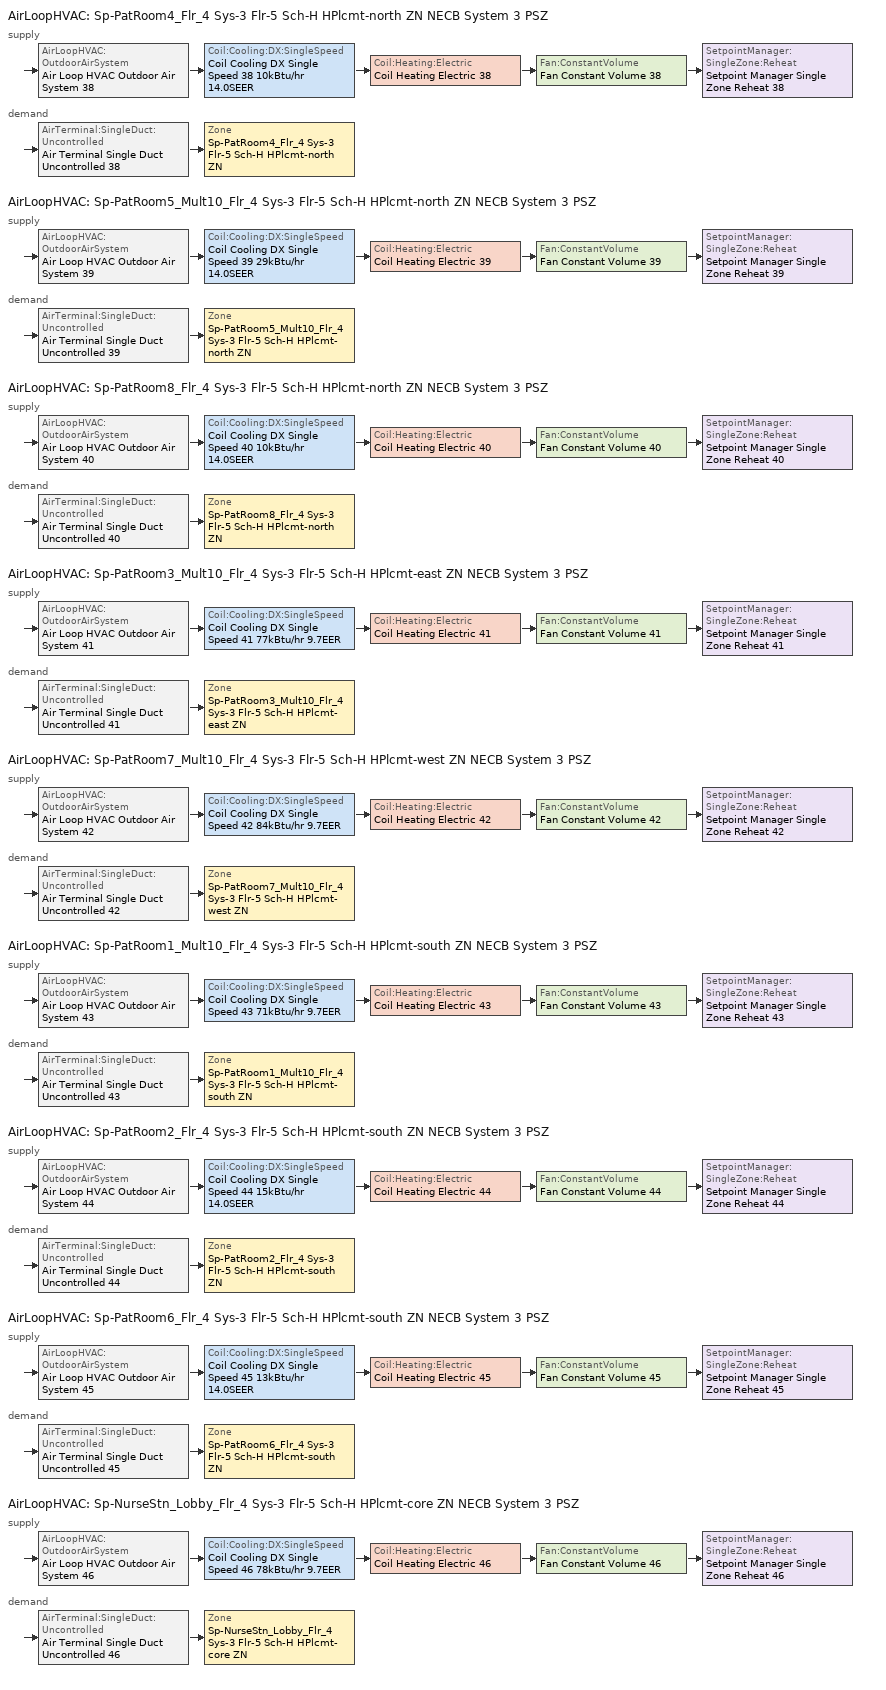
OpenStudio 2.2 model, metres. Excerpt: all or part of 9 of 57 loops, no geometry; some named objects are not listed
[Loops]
AirLoopHVAC 'Sp-PatRoom4_Flr_4 Sys-3 Flr-5 Sch-H HPlcmt-north ZN NECB System 3 PSZ'
 supply: AirLoopHVAC:OutdoorAirSystem 'Air Loop HVAC Outdoor Air System 38' > Coil:Cooling:DX:SingleSpeed 'Coil Cooling DX Single Speed 38 10kBtu/hr 14.0SEER' > Coil:Heating:Electric 'Coil Heating Electric 38' > Fan:ConstantVolume 'Fan Constant Volume 38' > SetpointManager:SingleZone:Reheat 'Setpoint Manager Single Zone Reheat 38'
 demand: AirTerminal:SingleDuct:Uncontrolled 'Air Terminal Single Duct Uncontrolled 38' > Zone 'Sp-PatRoom4_Flr_4 Sys-3 Flr-5 Sch-H HPlcmt-north ZN'
AirLoopHVAC 'Sp-PatRoom5_Mult10_Flr_4 Sys-3 Flr-5 Sch-H HPlcmt-north ZN NECB System 3 PSZ'
 supply: AirLoopHVAC:OutdoorAirSystem 'Air Loop HVAC Outdoor Air System 39' > Coil:Cooling:DX:SingleSpeed 'Coil Cooling DX Single Speed 39 29kBtu/hr 14.0SEER' > Coil:Heating:Electric 'Coil Heating Electric 39' > Fan:ConstantVolume 'Fan Constant Volume 39' > SetpointManager:SingleZone:Reheat 'Setpoint Manager Single Zone Reheat 39'
 demand: AirTerminal:SingleDuct:Uncontrolled 'Air Terminal Single Duct Uncontrolled 39' > Zone 'Sp-PatRoom5_Mult10_Flr_4 Sys-3 Flr-5 Sch-H HPlcmt-north ZN'
AirLoopHVAC 'Sp-PatRoom8_Flr_4 Sys-3 Flr-5 Sch-H HPlcmt-north ZN NECB System 3 PSZ'
 supply: AirLoopHVAC:OutdoorAirSystem 'Air Loop HVAC Outdoor Air System 40' > Coil:Cooling:DX:SingleSpeed 'Coil Cooling DX Single Speed 40 10kBtu/hr 14.0SEER' > Coil:Heating:Electric 'Coil Heating Electric 40' > Fan:ConstantVolume 'Fan Constant Volume 40' > SetpointManager:SingleZone:Reheat 'Setpoint Manager Single Zone Reheat 40'
 demand: AirTerminal:SingleDuct:Uncontrolled 'Air Terminal Single Duct Uncontrolled 40' > Zone 'Sp-PatRoom8_Flr_4 Sys-3 Flr-5 Sch-H HPlcmt-north ZN'
AirLoopHVAC 'Sp-PatRoom3_Mult10_Flr_4 Sys-3 Flr-5 Sch-H HPlcmt-east ZN NECB System 3 PSZ'
 supply: AirLoopHVAC:OutdoorAirSystem 'Air Loop HVAC Outdoor Air System 41' > Coil:Cooling:DX:SingleSpeed 'Coil Cooling DX Single Speed 41 77kBtu/hr 9.7EER' > Coil:Heating:Electric 'Coil Heating Electric 41' > Fan:ConstantVolume 'Fan Constant Volume 41' > SetpointManager:SingleZone:Reheat 'Setpoint Manager Single Zone Reheat 41'
 demand: AirTerminal:SingleDuct:Uncontrolled 'Air Terminal Single Duct Uncontrolled 41' > Zone 'Sp-PatRoom3_Mult10_Flr_4 Sys-3 Flr-5 Sch-H HPlcmt-east ZN'
AirLoopHVAC 'Sp-PatRoom7_Mult10_Flr_4 Sys-3 Flr-5 Sch-H HPlcmt-west ZN NECB System 3 PSZ'
 supply: AirLoopHVAC:OutdoorAirSystem 'Air Loop HVAC Outdoor Air System 42' > Coil:Cooling:DX:SingleSpeed 'Coil Cooling DX Single Speed 42 84kBtu/hr 9.7EER' > Coil:Heating:Electric 'Coil Heating Electric 42' > Fan:ConstantVolume 'Fan Constant Volume 42' > SetpointManager:SingleZone:Reheat 'Setpoint Manager Single Zone Reheat 42'
 demand: AirTerminal:SingleDuct:Uncontrolled 'Air Terminal Single Duct Uncontrolled 42' > Zone 'Sp-PatRoom7_Mult10_Flr_4 Sys-3 Flr-5 Sch-H HPlcmt-west ZN'
AirLoopHVAC 'Sp-PatRoom1_Mult10_Flr_4 Sys-3 Flr-5 Sch-H HPlcmt-south ZN NECB System 3 PSZ'
 supply: AirLoopHVAC:OutdoorAirSystem 'Air Loop HVAC Outdoor Air System 43' > Coil:Cooling:DX:SingleSpeed 'Coil Cooling DX Single Speed 43 71kBtu/hr 9.7EER' > Coil:Heating:Electric 'Coil Heating Electric 43' > Fan:ConstantVolume 'Fan Constant Volume 43' > SetpointManager:SingleZone:Reheat 'Setpoint Manager Single Zone Reheat 43'
 demand: AirTerminal:SingleDuct:Uncontrolled 'Air Terminal Single Duct Uncontrolled 43' > Zone 'Sp-PatRoom1_Mult10_Flr_4 Sys-3 Flr-5 Sch-H HPlcmt-south ZN'
AirLoopHVAC 'Sp-PatRoom2_Flr_4 Sys-3 Flr-5 Sch-H HPlcmt-south ZN NECB System 3 PSZ'
 supply: AirLoopHVAC:OutdoorAirSystem 'Air Loop HVAC Outdoor Air System 44' > Coil:Cooling:DX:SingleSpeed 'Coil Cooling DX Single Speed 44 15kBtu/hr 14.0SEER' > Coil:Heating:Electric 'Coil Heating Electric 44' > Fan:ConstantVolume 'Fan Constant Volume 44' > SetpointManager:SingleZone:Reheat 'Setpoint Manager Single Zone Reheat 44'
 demand: AirTerminal:SingleDuct:Uncontrolled 'Air Terminal Single Duct Uncontrolled 44' > Zone 'Sp-PatRoom2_Flr_4 Sys-3 Flr-5 Sch-H HPlcmt-south ZN'
AirLoopHVAC 'Sp-PatRoom6_Flr_4 Sys-3 Flr-5 Sch-H HPlcmt-south ZN NECB System 3 PSZ'
 supply: AirLoopHVAC:OutdoorAirSystem 'Air Loop HVAC Outdoor Air System 45' > Coil:Cooling:DX:SingleSpeed 'Coil Cooling DX Single Speed 45 13kBtu/hr 14.0SEER' > Coil:Heating:Electric 'Coil Heating Electric 45' > Fan:ConstantVolume 'Fan Constant Volume 45' > SetpointManager:SingleZone:Reheat 'Setpoint Manager Single Zone Reheat 45'
 demand: AirTerminal:SingleDuct:Uncontrolled 'Air Terminal Single Duct Uncontrolled 45' > Zone 'Sp-PatRoom6_Flr_4 Sys-3 Flr-5 Sch-H HPlcmt-south ZN'
AirLoopHVAC 'Sp-NurseStn_Lobby_Flr_4 Sys-3 Flr-5 Sch-H HPlcmt-core ZN NECB System 3 PSZ'
 supply: AirLoopHVAC:OutdoorAirSystem 'Air Loop HVAC Outdoor Air System 46' > Coil:Cooling:DX:SingleSpeed 'Coil Cooling DX Single Speed 46 78kBtu/hr 9.7EER' > Coil:Heating:Electric 'Coil Heating Electric 46' > Fan:ConstantVolume 'Fan Constant Volume 46' > SetpointManager:SingleZone:Reheat 'Setpoint Manager Single Zone Reheat 46'
 demand: AirTerminal:SingleDuct:Uncontrolled 'Air Terminal Single Duct Uncontrolled 46' > Zone 'Sp-NurseStn_Lobby_Flr_4 Sys-3 Flr-5 Sch-H HPlcmt-core ZN'
[Sizing:Zone] Zone Cooling Design Supply Air Temperature Input Method=SupplyAirTemperature; Zone Cooling Design Supply Air Temperature {C}=13; Zone Cooling Design Supply Air Temperature Difference {deltaC}=11.11; Zone Heating Design Supply Air Temperature Input Method=SupplyAirTemperature; Zone Heating Design Supply Air Temperature {C}=43; Zone Heating Design Supply Air Temperature Difference {deltaC}=11.11; Zone Cooling Design Supply Air Humidity Ratio {kg-H2O/kg-air}=0.0085; Zone Heating Design Supply Air Humidity Ratio {kg-H2O/kg-air}=0.008; Zone Heating Sizing Factor=1.3; Zone Cooling Sizing Factor=1.1; Cooling Design Air Flow Method=DesignDay; Heating Design Air Flow Method=DesignDay; Account for Dedicated Outdoor Air System=No; Dedicated Outdoor Air System Control Strategy=NeutralSupplyAir; Dedicated Outdoor Air Low Setpoint Temperature for Design {C}=autosize; Dedicated Outdoor Air High Setpoint Temperature for Design {C}=autosize
Sp-PatRoom4_Flr_4 Sys-3 Flr-5 Sch-H HPlcmt-north ZN; Sp-PatRoom5_Mult10_Flr_4 Sys-3 Flr-5 Sch-H HPlcmt-north ZN; Sp-PatRoom8_Flr_4 Sys-3 Flr-5 Sch-H HPlcmt-north ZN; Sp-PatRoom3_Mult10_Flr_4 Sys-3 Flr-5 Sch-H HPlcmt-east ZN; Sp-PatRoom7_Mult10_Flr_4 Sys-3 Flr-5 Sch-H HPlcmt-west ZN; Sp-PatRoom1_Mult10_Flr_4 Sys-3 Flr-5 Sch-H HPlcmt-south ZN; Sp-PatRoom2_Flr_4 Sys-3 Flr-5 Sch-H HPlcmt-south ZN; Sp-PatRoom6_Flr_4 Sys-3 Flr-5 Sch-H HPlcmt-south ZN; Sp-NurseStn_Lobby_Flr_4 Sys-3 Flr-5 Sch-H HPlcmt-core ZN
[Zone equipment]
Sp-PatRoom4_Flr_4 Sys-3 Flr-5 Sch-H HPlcmt-north ZN: Air Terminal Single Duct Uncontrolled 38, Zone HVAC Baseboard Convective Water 38
Sp-PatRoom5_Mult10_Flr_4 Sys-3 Flr-5 Sch-H HPlcmt-north ZN: Air Terminal Single Duct Uncontrolled 39, Zone HVAC Baseboard Convective Water 39
Sp-PatRoom8_Flr_4 Sys-3 Flr-5 Sch-H HPlcmt-north ZN: Air Terminal Single Duct Uncontrolled 40, Zone HVAC Baseboard Convective Water 40
Sp-PatRoom3_Mult10_Flr_4 Sys-3 Flr-5 Sch-H HPlcmt-east ZN: Air Terminal Single Duct Uncontrolled 41, Zone HVAC Baseboard Convective Water 41
Sp-PatRoom7_Mult10_Flr_4 Sys-3 Flr-5 Sch-H HPlcmt-west ZN: Air Terminal Single Duct Uncontrolled 42, Zone HVAC Baseboard Convective Water 42
Sp-PatRoom1_Mult10_Flr_4 Sys-3 Flr-5 Sch-H HPlcmt-south ZN: Air Terminal Single Duct Uncontrolled 43, Zone HVAC Baseboard Convective Water 43
Sp-PatRoom2_Flr_4 Sys-3 Flr-5 Sch-H HPlcmt-south ZN: Air Terminal Single Duct Uncontrolled 44, Zone HVAC Baseboard Convective Water 44
Sp-PatRoom6_Flr_4 Sys-3 Flr-5 Sch-H HPlcmt-south ZN: Air Terminal Single Duct Uncontrolled 45, Zone HVAC Baseboard Convective Water 45
Sp-NurseStn_Lobby_Flr_4 Sys-3 Flr-5 Sch-H HPlcmt-core ZN: Air Terminal Single Duct Uncontrolled 46, Zone HVAC Baseboard Convective Water 46
[AirLoopHVAC] Design Supply Air Flow Rate {m3/s}=AutoSize
Name | Availability Schedule | Availability Manager
Sp-PatRoom4_Flr_4 Sys-3 Flr-5 Sch-H HPlcmt-north ZN NECB System 3 PSZ; Sp-PatRoom8_Flr_4 Sys-3 Flr-5 Sch-H HPlcmt-north ZN NECB System 3 PSZ; Sp-PatRoom2_Flr_4 Sys-3 Flr-5 Sch-H HPlcmt-south ZN NECB System 3 PSZ; Sp-PatRoom6_Flr_4 Sys-3 Flr-5 Sch-H HPlcmt-south ZN NECB System 3 PSZ | Always On Discrete
Sp-PatRoom5_Mult10_Flr_4 Sys-3 Flr-5 Sch-H HPlcmt-north ZN NECB System 3 PSZ | Sp-PatRoom5_Mult10_Flr_4 Sys-3 Flr-5 Sch-H HPlcmt-north ZN NECB System 3 PSZ Occ Sch | Availability Manager Night Cycle 36
Sp-PatRoom3_Mult10_Flr_4 Sys-3 Flr-5 Sch-H HPlcmt-east ZN NECB System 3 PSZ | Sp-PatRoom3_Mult10_Flr_4 Sys-3 Flr-5 Sch-H HPlcmt-east ZN NECB System 3 PSZ Occ Sch | Availability Manager Night Cycle 34
Sp-PatRoom7_Mult10_Flr_4 Sys-3 Flr-5 Sch-H HPlcmt-west ZN NECB System 3 PSZ | Sp-PatRoom7_Mult10_Flr_4 Sys-3 Flr-5 Sch-H HPlcmt-west ZN NECB System 3 PSZ Occ Sch | Availability Manager Night Cycle 38
Sp-PatRoom1_Mult10_Flr_4 Sys-3 Flr-5 Sch-H HPlcmt-south ZN NECB System 3 PSZ | Sp-PatRoom1_Mult10_Flr_4 Sys-3 Flr-5 Sch-H HPlcmt-south ZN NECB System 3 PSZ Occ Sch | Availability Manager Night Cycle 32
Sp-NurseStn_Lobby_Flr_4 Sys-3 Flr-5 Sch-H HPlcmt-core ZN NECB System 3 PSZ | Sp-NurseStn_Lobby_Flr_4 Sys-3 Flr-5 Sch-H HPlcmt-core ZN NECB System 3 PSZ Occ Sch | Availability Manager Night Cycle 22
[Sizing:System] Type of Load to Size On=Sensible; Design Outdoor Air Flow Rate {m3/s}=Autosize; Minimum System Air Flow Ratio=1; Preheat Design Temperature {C}=7; Preheat Design Humidity Ratio {kg-H2O/kg-Air}=0.008; Precool Design Temperature {C}=13; Precool Design Humidity Ratio {kg-H2O/kg-Air}=0.008; Central Cooling Design Supply Air Temperature {C}=13; Central Heating Design Supply Air Temperature {C}=43; Sizing Option=NonCoincident; 100% Outdoor Air in Cooling=No; 100% Outdoor Air in Heating=No; Central Cooling Design Supply Air Humidity Ratio {kg-H2O/kg-Air}=0.0085; Central Heating Design Supply Air Humidity Ratio {kg-H2O/kg-Air}=0.008; Cooling Design Air Flow Method=DesignDay; Cooling Design Air Flow Rate {m3/s}=0; Heating Design Air Flow Method=DesignDay; Heating Design Air Flow Rate {m3/s}=0; System Outdoor Air Method=ZoneSum; Zone Maximum Outdoor Air Fraction=1; Cooling Supply Air Flow Rate Per Floor Area {m3/s-m2}=0.00996765; Cooling Fraction of Autosized Cooling Supply Air Flow Rate=1; Cooling Supply Air Flow Rate Per Unit Cooling Capacity {m3/s-W}=3.94755e-05; Heating Supply Air Flow Rate Per Floor Area {m3/s-m2}=0.00996765; Heating Fraction of Autosized Heating Supply Air Flow Rate=1; Heating Fraction of Autosized Cooling Supply Air Flow Rate=1; Heating Supply Air Flow Rate Per Unit Heating Capacity {m3/s-W}=3.15882e-05; Cooling Design Capacity Method=CoolingDesignCapacity; Cooling Design Capacity {W}=autosize; Cooling Design Capacity Per Floor Area {W/m2}=234.7; Fraction of Autosized Cooling Design Capacity=1; Heating Design Capacity Method=HeatingDesignCapacity; Heating Design Capacity {W}=autosize; Heating Design Capacity Per Floor Area {W/m2}=157; Fraction of Autosized Heating Design Capacity=1; Central Cooling Capacity Control Method=OnOff
Sp-PatRoom4_Flr_4 Sys-3 Flr-5 Sch-H HPlcmt-north ZN NECB System 3 PSZ; Sp-PatRoom5_Mult10_Flr_4 Sys-3 Flr-5 Sch-H HPlcmt-north ZN NECB System 3 PSZ; Sp-PatRoom8_Flr_4 Sys-3 Flr-5 Sch-H HPlcmt-north ZN NECB System 3 PSZ; Sp-PatRoom3_Mult10_Flr_4 Sys-3 Flr-5 Sch-H HPlcmt-east ZN NECB System 3 PSZ; Sp-PatRoom7_Mult10_Flr_4 Sys-3 Flr-5 Sch-H HPlcmt-west ZN NECB System 3 PSZ; Sp-PatRoom1_Mult10_Flr_4 Sys-3 Flr-5 Sch-H HPlcmt-south ZN NECB System 3 PSZ; Sp-PatRoom2_Flr_4 Sys-3 Flr-5 Sch-H HPlcmt-south ZN NECB System 3 PSZ; Sp-PatRoom6_Flr_4 Sys-3 Flr-5 Sch-H HPlcmt-south ZN NECB System 3 PSZ; Sp-NurseStn_Lobby_Flr_4 Sys-3 Flr-5 Sch-H HPlcmt-core ZN NECB System 3 PSZ
[Fan:ConstantVolume] Availability Schedule=Always On Discrete; Fan Efficiency=0.39975; Pressure Rise {Pa}=640; Maximum Flow Rate {m3/s}=AutoSize; Motor Efficiency=0.615
Fan Constant Volume 38; Fan Constant Volume 39; Fan Constant Volume 40; Fan Constant Volume 41; Fan Constant Volume 42; Fan Constant Volume 43; Fan Constant Volume 44; Fan Constant Volume 45; Fan Constant Volume 46
[Coil:Heating:Electric] Availability Schedule=Always On Discrete
Coil Heating Electric 38; Coil Heating Electric 39; Coil Heating Electric 40; Coil Heating Electric 41; Coil Heating Electric 42; Coil Heating Electric 43; Coil Heating Electric 44; Coil Heating Electric 45; Coil Heating Electric 46
[Coil:Cooling:DX:SingleSpeed] Availability Schedule=Always On Discrete; Rated Total Cooling Capacity {W}=autosize; Rated Sensible Heat Ratio=autosize; Rated Air Flow Rate {m3/s}=autosize; Rated Evaporator Fan Power Per Volume Flow Rate {W/(m3/s)}=773.3; Condenser Type=AirCooled; Evaporative Condenser Effectiveness=0; Evaporative Condenser Air Flow Rate {m3/s}=Autosize; Evaporative Condenser Pump Rated Power Consumption {W}=Autosize; Crankcase Heater Capacity {W}=0; Maximum Outdoor Dry-Bulb Temperature for Crankcase Heater Operation {C}=0; Basin Heater Capacity {W/K}=0; Basin Heater Setpoint Temperature {C}=10
Name | Rated COP {W/W} | Total Cooling Capacity Function of Temperature Curve | Total Cooling Capacity Function of Flow Fraction Curve | Energy Input Ratio Function of Temperature Curve | Energy Input Ratio Function of Flow Fraction Curve | Part Load Fraction Correlation Curve
Coil Cooling DX Single Speed 38 10kBtu/hr 14.0SEER | 3.8248 | DXCOOL-NECB2011-REF-CAPFT 31 | DXCOOL-NECB2011-REF-CAPFFLOW 31 | DXCOOL-NECB2011-REF-COOLEIRFT 31 | DXCOOL-NECB2011-REF-COOLEIRFFLOW 31 | DXCOOL-NECB2011-REF-COOLPLFFPLR 31
Coil Cooling DX Single Speed 39 29kBtu/hr 14.0SEER | 3.8248 | DXCOOL-NECB2011-REF-CAPFT 32 | DXCOOL-NECB2011-REF-CAPFFLOW 32 | DXCOOL-NECB2011-REF-COOLEIRFT 32 | DXCOOL-NECB2011-REF-COOLEIRFFLOW 32 | DXCOOL-NECB2011-REF-COOLPLFFPLR 32
Coil Cooling DX Single Speed 40 10kBtu/hr 14.0SEER | 3.8248 | DXCOOL-NECB2011-REF-CAPFT 34 | DXCOOL-NECB2011-REF-CAPFFLOW 34 | DXCOOL-NECB2011-REF-COOLEIRFT 34 | DXCOOL-NECB2011-REF-COOLEIRFFLOW 34 | DXCOOL-NECB2011-REF-COOLPLFFPLR 34
Coil Cooling DX Single Speed 41 77kBtu/hr 9.7EER | 3.33725 | DXCOOL-NECB2011-REF-CAPFT 35 | DXCOOL-NECB2011-REF-CAPFFLOW 35 | DXCOOL-NECB2011-REF-COOLEIRFT 35 | DXCOOL-NECB2011-REF-COOLEIRFFLOW 35 | DXCOOL-NECB2011-REF-COOLPLFFPLR 35
Coil Cooling DX Single Speed 42 84kBtu/hr 9.7EER | 3.34251 | DXCOOL-NECB2011-REF-CAPFT 36 | DXCOOL-NECB2011-REF-CAPFFLOW 36 | DXCOOL-NECB2011-REF-COOLEIRFT 36 | DXCOOL-NECB2011-REF-COOLEIRFFLOW 36 | DXCOOL-NECB2011-REF-COOLPLFFPLR 36
Coil Cooling DX Single Speed 43 71kBtu/hr 9.7EER | 3.33223 | DXCOOL-NECB2011-REF-CAPFT 37 | DXCOOL-NECB2011-REF-CAPFFLOW 37 | DXCOOL-NECB2011-REF-COOLEIRFT 37 | DXCOOL-NECB2011-REF-COOLEIRFFLOW 37 | DXCOOL-NECB2011-REF-COOLPLFFPLR 37
Coil Cooling DX Single Speed 44 15kBtu/hr 14.0SEER | 3.8248 | DXCOOL-NECB2011-REF-CAPFT 38 | DXCOOL-NECB2011-REF-CAPFFLOW 38 | DXCOOL-NECB2011-REF-COOLEIRFT 38 | DXCOOL-NECB2011-REF-COOLEIRFFLOW 38 | DXCOOL-NECB2011-REF-COOLPLFFPLR 38
Coil Cooling DX Single Speed 45 13kBtu/hr 14.0SEER | 3.8248 | DXCOOL-NECB2011-REF-CAPFT 39 | DXCOOL-NECB2011-REF-CAPFFLOW 39 | DXCOOL-NECB2011-REF-COOLEIRFT 39 | DXCOOL-NECB2011-REF-COOLEIRFFLOW 39 | DXCOOL-NECB2011-REF-COOLPLFFPLR 39
Coil Cooling DX Single Speed 46 78kBtu/hr 9.7EER | 3.3379 | DXCOOL-NECB2011-REF-CAPFT 40 | DXCOOL-NECB2011-REF-CAPFFLOW 40 | DXCOOL-NECB2011-REF-COOLEIRFT 40 | DXCOOL-NECB2011-REF-COOLEIRFFLOW 40 | DXCOOL-NECB2011-REF-COOLPLFFPLR 40
[Controller:OutdoorAir] Minimum Outdoor Air Flow Rate {m3/s}=0; Maximum Outdoor Air Flow Rate {m3/s}=Autosize; Economizer Control Action Type=ModulateFlow; Lockout Type=NoLockout; Minimum Limit Type=FixedMinimum; High Humidity Control=No; Heat Recovery Bypass Control Type=BypassWhenWithinEconomizerLimits
Name | Economizer Control Type | Economizer Maximum Limit Dry-Bulb Temperature {C} | Economizer Maximum Limit Enthalpy {J/kg} | Economizer Minimum Limit Dry-Bulb Temperature {C} | Minimum Outdoor Air Schedule | Controller Mechanical Ventilation
Controller Outdoor Air 38 | NoEconomizer | 28 | 64000 | -100 | Always On Discrete | Controller Mechanical Ventilation 38
Controller Outdoor Air 39 | NoEconomizer | 28 | 64000 | -100 | Sp-PatRoom5_Mult10_Flr_4 Sys-3 Flr-5 Sch-H HPlcmt-north ZN NECB System 3 PSZ Occ Sch | Controller Mechanical Ventilation 39
Controller Outdoor Air 40 | NoEconomizer | 28 | 64000 | -100 | Always On Discrete | Controller Mechanical Ventilation 40
Controller Outdoor Air 41 | DifferentialEnthalpy |  |  |  | Sp-PatRoom3_Mult10_Flr_4 Sys-3 Flr-5 Sch-H HPlcmt-east ZN NECB System 3 PSZ Occ Sch | Controller Mechanical Ventilation 41
Controller Outdoor Air 42 | DifferentialEnthalpy |  |  |  | Sp-PatRoom7_Mult10_Flr_4 Sys-3 Flr-5 Sch-H HPlcmt-west ZN NECB System 3 PSZ Occ Sch | Controller Mechanical Ventilation 42
Controller Outdoor Air 43 | DifferentialEnthalpy |  |  |  | Sp-PatRoom1_Mult10_Flr_4 Sys-3 Flr-5 Sch-H HPlcmt-south ZN NECB System 3 PSZ Occ Sch | Controller Mechanical Ventilation 43
Controller Outdoor Air 44 | NoEconomizer | 28 | 64000 | -100 | Always On Discrete | Controller Mechanical Ventilation 44
Controller Outdoor Air 45 | NoEconomizer | 28 | 64000 | -100 | Always On Discrete | Controller Mechanical Ventilation 45
Controller Outdoor Air 46 | DifferentialEnthalpy |  |  |  | Sp-NurseStn_Lobby_Flr_4 Sys-3 Flr-5 Sch-H HPlcmt-core ZN NECB System 3 PSZ Occ Sch | Controller Mechanical Ventilation 46
[Controller:MechanicalVentilation] Availability Schedule=Always On Discrete; System Outdoor Air Method=ZoneSum
Controller Mechanical Ventilation 38; Controller Mechanical Ventilation 39; Controller Mechanical Ventilation 40; Controller Mechanical Ventilation 41; Controller Mechanical Ventilation 42; Controller Mechanical Ventilation 43; Controller Mechanical Ventilation 44; Controller Mechanical Ventilation 45; Controller Mechanical Ventilation 46
[AirLoopHVAC:OutdoorAirSystem]
Name | Controller
Air Loop HVAC Outdoor Air System 38 | Controller Outdoor Air 38
Air Loop HVAC Outdoor Air System 39 | Controller Outdoor Air 39
Air Loop HVAC Outdoor Air System 40 | Controller Outdoor Air 40
Air Loop HVAC Outdoor Air System 41 | Controller Outdoor Air 41
Air Loop HVAC Outdoor Air System 42 | Controller Outdoor Air 42
Air Loop HVAC Outdoor Air System 43 | Controller Outdoor Air 43
Air Loop HVAC Outdoor Air System 44 | Controller Outdoor Air 44
Air Loop HVAC Outdoor Air System 45 | Controller Outdoor Air 45
Air Loop HVAC Outdoor Air System 46 | Controller Outdoor Air 46
[SetpointManager:SingleZone:Reheat] Minimum Supply Air Temperature {C}=13; Maximum Supply Air Temperature {C}=43
Name | Control Zone
Setpoint Manager Single Zone Reheat 38 | Sp-PatRoom4_Flr_4 Sys-3 Flr-5 Sch-H HPlcmt-north ZN
Setpoint Manager Single Zone Reheat 39 | Sp-PatRoom5_Mult10_Flr_4 Sys-3 Flr-5 Sch-H HPlcmt-north ZN
Setpoint Manager Single Zone Reheat 40 | Sp-PatRoom8_Flr_4 Sys-3 Flr-5 Sch-H HPlcmt-north ZN
Setpoint Manager Single Zone Reheat 41 | Sp-PatRoom3_Mult10_Flr_4 Sys-3 Flr-5 Sch-H HPlcmt-east ZN
Setpoint Manager Single Zone Reheat 42 | Sp-PatRoom7_Mult10_Flr_4 Sys-3 Flr-5 Sch-H HPlcmt-west ZN
Setpoint Manager Single Zone Reheat 43 | Sp-PatRoom1_Mult10_Flr_4 Sys-3 Flr-5 Sch-H HPlcmt-south ZN
Setpoint Manager Single Zone Reheat 44 | Sp-PatRoom2_Flr_4 Sys-3 Flr-5 Sch-H HPlcmt-south ZN
Setpoint Manager Single Zone Reheat 45 | Sp-PatRoom6_Flr_4 Sys-3 Flr-5 Sch-H HPlcmt-south ZN
Setpoint Manager Single Zone Reheat 46 | Sp-NurseStn_Lobby_Flr_4 Sys-3 Flr-5 Sch-H HPlcmt-core ZN
[AirTerminal:SingleDuct:Uncontrolled] Availability Schedule=Always On Discrete; Maximum Air Flow Rate {m3/s}=AutoSize
Air Terminal Single Duct Uncontrolled 38; Air Terminal Single Duct Uncontrolled 39; Air Terminal Single Duct Uncontrolled 40; Air Terminal Single Duct Uncontrolled 41; Air Terminal Single Duct Uncontrolled 42; Air Terminal Single Duct Uncontrolled 43; Air Terminal Single Duct Uncontrolled 44; Air Terminal Single Duct Uncontrolled 45; Air Terminal Single Duct Uncontrolled 46
[AvailabilityManager:NightCycle] Control Type=CycleOnAny; Thermostat Tolerance {deltaC}=1; Cycling Run Time {s}=3600
Availability Manager Night Cycle 22; Availability Manager Night Cycle 32; Availability Manager Night Cycle 34; Availability Manager Night Cycle 36; Availability Manager Night Cycle 38
[Schedule:Ruleset]
Name | Default Day Schedule | Summer Design Day Schedule | Winter Design Day Schedule
Sp-NurseStn_Lobby_Flr_4 Sys-3 Flr-5 Sch-H HPlcmt-core ZN NECB System 3 PSZ Occ Sch | Sp-NurseStn_Lobby_Flr_4 Sys-3 Flr-5 Sch-H HPlcmt-core ZN NECB System 3 PSZ Occ Sch Default | Sp-NurseStn_Lobby_Flr_4 Sys-3 Flr-5 Sch-H HPlcmt-core ZN NECB System 3 PSZ Occ Sch Summer Design Day | Sp-NurseStn_Lobby_Flr_4 Sys-3 Flr-5 Sch-H HPlcmt-core ZN NECB System 3 PSZ Occ Sch Winter Design Day
Sp-PatRoom1_Mult10_Flr_4 Sys-3 Flr-5 Sch-H HPlcmt-south ZN NECB System 3 PSZ Occ Sch | Sp-PatRoom1_Mult10_Flr_4 Sys-3 Flr-5 Sch-H HPlcmt-south ZN NECB System 3 PSZ Occ Sch Default | Sp-PatRoom1_Mult10_Flr_4 Sys-3 Flr-5 Sch-H HPlcmt-south ZN NECB System 3 PSZ Occ Sch Summer Design Day | Sp-PatRoom1_Mult10_Flr_4 Sys-3 Flr-5 Sch-H HPlcmt-south ZN NECB System 3 PSZ Occ Sch Winter Design Day
Sp-PatRoom3_Mult10_Flr_4 Sys-3 Flr-5 Sch-H HPlcmt-east ZN NECB System 3 PSZ Occ Sch | Sp-PatRoom3_Mult10_Flr_4 Sys-3 Flr-5 Sch-H HPlcmt-east ZN NECB System 3 PSZ Occ Sch Default | Sp-PatRoom3_Mult10_Flr_4 Sys-3 Flr-5 Sch-H HPlcmt-east ZN NECB System 3 PSZ Occ Sch Summer Design Day | Sp-PatRoom3_Mult10_Flr_4 Sys-3 Flr-5 Sch-H HPlcmt-east ZN NECB System 3 PSZ Occ Sch Winter Design Day
Sp-PatRoom5_Mult10_Flr_4 Sys-3 Flr-5 Sch-H HPlcmt-north ZN NECB System 3 PSZ Occ Sch | Sp-PatRoom5_Mult10_Flr_4 Sys-3 Flr-5 Sch-H HPlcmt-north ZN NECB System 3 PSZ Occ Sch Default | Sp-PatRoom5_Mult10_Flr_4 Sys-3 Flr-5 Sch-H HPlcmt-north ZN NECB System 3 PSZ Occ Sch Summer Design Day | Sp-PatRoom5_Mult10_Flr_4 Sys-3 Flr-5 Sch-H HPlcmt-north ZN NECB System 3 PSZ Occ Sch Winter Design Day
Sp-PatRoom7_Mult10_Flr_4 Sys-3 Flr-5 Sch-H HPlcmt-west ZN NECB System 3 PSZ Occ Sch | Sp-PatRoom7_Mult10_Flr_4 Sys-3 Flr-5 Sch-H HPlcmt-west ZN NECB System 3 PSZ Occ Sch Default | Sp-PatRoom7_Mult10_Flr_4 Sys-3 Flr-5 Sch-H HPlcmt-west ZN NECB System 3 PSZ Occ Sch Summer Design Day | Sp-PatRoom7_Mult10_Flr_4 Sys-3 Flr-5 Sch-H HPlcmt-west ZN NECB System 3 PSZ Occ Sch Winter Design Day
[Schedule:Day]
Sp-NurseStn_Lobby_Flr_4 Sys-3 Flr-5 Sch-H HPlcmt-core ZN NECB System 3 PSZ Occ Sch Default; Sp-NurseStn_Lobby_Flr_4 Sys-3 Flr-5 Sch-H HPlcmt-core ZN NECB System 3 PSZ Occ Sch Winter Design Day; Sp-NurseStn_Lobby_Flr_4 Sys-3 Flr-5 Sch-H HPlcmt-core ZN NECB System 3 PSZ Occ Sch Summer Design Day; Sp-NurseStn_Lobby_Flr_4 Sys-3 Flr-5 Sch-H HPlcmt-core ZN NECB System 3 PSZ Occ Sch Monday; Sp-NurseStn_Lobby_Flr_4 Sys-3 Flr-5 Sch-H HPlcmt-core ZN NECB System 3 PSZ Occ Sch Tuesday; Sp-NurseStn_Lobby_Flr_4 Sys-3 Flr-5 Sch-H HPlcmt-core ZN NECB System 3 PSZ Occ Sch Wednesday; Sp-NurseStn_Lobby_Flr_4 Sys-3 Flr-5 Sch-H HPlcmt-core ZN NECB System 3 PSZ Occ Sch Thursday; Sp-NurseStn_Lobby_Flr_4 Sys-3 Flr-5 Sch-H HPlcmt-core ZN NECB System 3 PSZ Occ Sch Friday; Sp-NurseStn_Lobby_Flr_4 Sys-3 Flr-5 Sch-H HPlcmt-core ZN NECB System 3 PSZ Occ Sch Saturday; Sp-NurseStn_Lobby_Flr_4 Sys-3 Flr-5 Sch-H HPlcmt-core ZN NECB System 3 PSZ Occ Sch Sunday; Sp-PatRoom1_Mult10_Flr_4 Sys-3 Flr-5 Sch-H HPlcmt-south ZN NECB System 3 PSZ Occ Sch Default; Sp-PatRoom1_Mult10_Flr_4 Sys-3 Flr-5 Sch-H HPlcmt-south ZN NECB System 3 PSZ Occ Sch Winter Design Day; Sp-PatRoom1_Mult10_Flr_4 Sys-3 Flr-5 Sch-H HPlcmt-south ZN NECB System 3 PSZ Occ Sch Summer Design Day; Sp-PatRoom1_Mult10_Flr_4 Sys-3 Flr-5 Sch-H HPlcmt-south ZN NECB System 3 PSZ Occ Sch Monday; Sp-PatRoom1_Mult10_Flr_4 Sys-3 Flr-5 Sch-H HPlcmt-south ZN NECB System 3 PSZ Occ Sch Tuesday; Sp-PatRoom1_Mult10_Flr_4 Sys-3 Flr-5 Sch-H HPlcmt-south ZN NECB System 3 PSZ Occ Sch Wednesday; Sp-PatRoom1_Mult10_Flr_4 Sys-3 Flr-5 Sch-H HPlcmt-south ZN NECB System 3 PSZ Occ Sch Thursday; Sp-PatRoom1_Mult10_Flr_4 Sys-3 Flr-5 Sch-H HPlcmt-south ZN NECB System 3 PSZ Occ Sch Friday; Sp-PatRoom1_Mult10_Flr_4 Sys-3 Flr-5 Sch-H HPlcmt-south ZN NECB System 3 PSZ Occ Sch Saturday; Sp-PatRoom1_Mult10_Flr_4 Sys-3 Flr-5 Sch-H HPlcmt-south ZN NECB System 3 PSZ Occ Sch Sunday; Sp-PatRoom3_Mult10_Flr_4 Sys-3 Flr-5 Sch-H HPlcmt-east ZN NECB System 3 PSZ Occ Sch Default; Sp-PatRoom3_Mult10_Flr_4 Sys-3 Flr-5 Sch-H HPlcmt-east ZN NECB System 3 PSZ Occ Sch Winter Design Day; Sp-PatRoom3_Mult10_Flr_4 Sys-3 Flr-5 Sch-H HPlcmt-east ZN NECB System 3 PSZ Occ Sch Summer Design Day; Sp-PatRoom3_Mult10_Flr_4 Sys-3 Flr-5 Sch-H HPlcmt-east ZN NECB System 3 PSZ Occ Sch Monday; Sp-PatRoom3_Mult10_Flr_4 Sys-3 Flr-5 Sch-H HPlcmt-east ZN NECB System 3 PSZ Occ Sch Tuesday; Sp-PatRoom3_Mult10_Flr_4 Sys-3 Flr-5 Sch-H HPlcmt-east ZN NECB System 3 PSZ Occ Sch Wednesday; Sp-PatRoom3_Mult10_Flr_4 Sys-3 Flr-5 Sch-H HPlcmt-east ZN NECB System 3 PSZ Occ Sch Thursday; Sp-PatRoom3_Mult10_Flr_4 Sys-3 Flr-5 Sch-H HPlcmt-east ZN NECB System 3 PSZ Occ Sch Friday; Sp-PatRoom3_Mult10_Flr_4 Sys-3 Flr-5 Sch-H HPlcmt-east ZN NECB System 3 PSZ Occ Sch Saturday; Sp-PatRoom3_Mult10_Flr_4 Sys-3 Flr-5 Sch-H HPlcmt-east ZN NECB System 3 PSZ Occ Sch Sunday; Sp-PatRoom5_Mult10_Flr_4 Sys-3 Flr-5 Sch-H HPlcmt-north ZN NECB System 3 PSZ Occ Sch Default; Sp-PatRoom5_Mult10_Flr_4 Sys-3 Flr-5 Sch-H HPlcmt-north ZN NECB System 3 PSZ Occ Sch Winter Design Day; Sp-PatRoom5_Mult10_Flr_4 Sys-3 Flr-5 Sch-H HPlcmt-north ZN NECB System 3 PSZ Occ Sch Summer Design Day; Sp-PatRoom5_Mult10_Flr_4 Sys-3 Flr-5 Sch-H HPlcmt-north ZN NECB System 3 PSZ Occ Sch Monday; Sp-PatRoom5_Mult10_Flr_4 Sys-3 Flr-5 Sch-H HPlcmt-north ZN NECB System 3 PSZ Occ Sch Tuesday; Sp-PatRoom5_Mult10_Flr_4 Sys-3 Flr-5 Sch-H HPlcmt-north ZN NECB System 3 PSZ Occ Sch Wednesday; Sp-PatRoom5_Mult10_Flr_4 Sys-3 Flr-5 Sch-H HPlcmt-north ZN NECB System 3 PSZ Occ Sch Thursday; Sp-PatRoom5_Mult10_Flr_4 Sys-3 Flr-5 Sch-H HPlcmt-north ZN NECB System 3 PSZ Occ Sch Friday; Sp-PatRoom5_Mult10_Flr_4 Sys-3 Flr-5 Sch-H HPlcmt-north ZN NECB System 3 PSZ Occ Sch Saturday; Sp-PatRoom5_Mult10_Flr_4 Sys-3 Flr-5 Sch-H HPlcmt-north ZN NECB System 3 PSZ Occ Sch Sunday; Sp-PatRoom7_Mult10_Flr_4 Sys-3 Flr-5 Sch-H HPlcmt-west ZN NECB System 3 PSZ Occ Sch Default; Sp-PatRoom7_Mult10_Flr_4 Sys-3 Flr-5 Sch-H HPlcmt-west ZN NECB System 3 PSZ Occ Sch Winter Design Day; Sp-PatRoom7_Mult10_Flr_4 Sys-3 Flr-5 Sch-H HPlcmt-west ZN NECB System 3 PSZ Occ Sch Summer Design Day; Sp-PatRoom7_Mult10_Flr_4 Sys-3 Flr-5 Sch-H HPlcmt-west ZN NECB System 3 PSZ Occ Sch Monday; Sp-PatRoom7_Mult10_Flr_4 Sys-3 Flr-5 Sch-H HPlcmt-west ZN NECB System 3 PSZ Occ Sch Tuesday; Sp-PatRoom7_Mult10_Flr_4 Sys-3 Flr-5 Sch-H HPlcmt-west ZN NECB System 3 PSZ Occ Sch Wednesday; Sp-PatRoom7_Mult10_Flr_4 Sys-3 Flr-5 Sch-H HPlcmt-west ZN NECB System 3 PSZ Occ Sch Thursday; Sp-PatRoom7_Mult10_Flr_4 Sys-3 Flr-5 Sch-H HPlcmt-west ZN NECB System 3 PSZ Occ Sch Friday; Sp-PatRoom7_Mult10_Flr_4 Sys-3 Flr-5 Sch-H HPlcmt-west ZN NECB System 3 PSZ Occ Sch Saturday; Sp-PatRoom7_Mult10_Flr_4 Sys-3 Flr-5 Sch-H HPlcmt-west ZN NECB System 3 PSZ Occ Sch Sunday: 24, 0, 1
[Schedule:Rule] Date Specification Type=DateRange; Start Month=1; Start Day=1; End Month=12
Name | Schedule Ruleset | Rule Order | Day Schedule | Apply Monday | End Day | Apply Tuesday | Apply Wednesday | Apply Thursday | Apply Friday | Apply Saturday | Apply Sunday
Sp-NurseStn_Lobby_Flr_4 Sys-3 Flr-5 Sch-H HPlcmt-core ZN NECB System 3 PSZ Occ Sch Monday Rule | Sp-NurseStn_Lobby_Flr_4 Sys-3 Flr-5 Sch-H HPlcmt-core ZN NECB System 3 PSZ Occ Sch | 6 | Sp-NurseStn_Lobby_Flr_4 Sys-3 Flr-5 Sch-H HPlcmt-core ZN NECB System 3 PSZ Occ Sch Monday | Yes | 25
Sp-NurseStn_Lobby_Flr_4 Sys-3 Flr-5 Sch-H HPlcmt-core ZN NECB System 3 PSZ Occ Sch Tuesday Rule | Sp-NurseStn_Lobby_Flr_4 Sys-3 Flr-5 Sch-H HPlcmt-core ZN NECB System 3 PSZ Occ Sch | 5 | Sp-NurseStn_Lobby_Flr_4 Sys-3 Flr-5 Sch-H HPlcmt-core ZN NECB System 3 PSZ Occ Sch Tuesday |  | 26 | Yes
Sp-NurseStn_Lobby_Flr_4 Sys-3 Flr-5 Sch-H HPlcmt-core ZN NECB System 3 PSZ Occ Sch Wednesday Rule | Sp-NurseStn_Lobby_Flr_4 Sys-3 Flr-5 Sch-H HPlcmt-core ZN NECB System 3 PSZ Occ Sch | 4 | Sp-NurseStn_Lobby_Flr_4 Sys-3 Flr-5 Sch-H HPlcmt-core ZN NECB System 3 PSZ Occ Sch Wednesday |  | 27 |  | Yes
Sp-NurseStn_Lobby_Flr_4 Sys-3 Flr-5 Sch-H HPlcmt-core ZN NECB System 3 PSZ Occ Sch Thursday Rule | Sp-NurseStn_Lobby_Flr_4 Sys-3 Flr-5 Sch-H HPlcmt-core ZN NECB System 3 PSZ Occ Sch | 3 | Sp-NurseStn_Lobby_Flr_4 Sys-3 Flr-5 Sch-H HPlcmt-core ZN NECB System 3 PSZ Occ Sch Thursday |  | 28 |  |  | Yes
Sp-NurseStn_Lobby_Flr_4 Sys-3 Flr-5 Sch-H HPlcmt-core ZN NECB System 3 PSZ Occ Sch Friday Rule | Sp-NurseStn_Lobby_Flr_4 Sys-3 Flr-5 Sch-H HPlcmt-core ZN NECB System 3 PSZ Occ Sch | 2 | Sp-NurseStn_Lobby_Flr_4 Sys-3 Flr-5 Sch-H HPlcmt-core ZN NECB System 3 PSZ Occ Sch Friday |  | 29 |  |  |  | Yes
Sp-NurseStn_Lobby_Flr_4 Sys-3 Flr-5 Sch-H HPlcmt-core ZN NECB System 3 PSZ Occ Sch Saturday Rule | Sp-NurseStn_Lobby_Flr_4 Sys-3 Flr-5 Sch-H HPlcmt-core ZN NECB System 3 PSZ Occ Sch | 1 | Sp-NurseStn_Lobby_Flr_4 Sys-3 Flr-5 Sch-H HPlcmt-core ZN NECB System 3 PSZ Occ Sch Saturday |  | 30 |  |  |  |  | Yes
Sp-NurseStn_Lobby_Flr_4 Sys-3 Flr-5 Sch-H HPlcmt-core ZN NECB System 3 PSZ Occ Sch Sunday Rule | Sp-NurseStn_Lobby_Flr_4 Sys-3 Flr-5 Sch-H HPlcmt-core ZN NECB System 3 PSZ Occ Sch | 0 | Sp-NurseStn_Lobby_Flr_4 Sys-3 Flr-5 Sch-H HPlcmt-core ZN NECB System 3 PSZ Occ Sch Sunday |  | 31 |  |  |  |  |  | Yes
Sp-PatRoom1_Mult10_Flr_4 Sys-3 Flr-5 Sch-H HPlcmt-south ZN NECB System 3 PSZ Occ Sch Monday Rule | Sp-PatRoom1_Mult10_Flr_4 Sys-3 Flr-5 Sch-H HPlcmt-south ZN NECB System 3 PSZ Occ Sch | 6 | Sp-PatRoom1_Mult10_Flr_4 Sys-3 Flr-5 Sch-H HPlcmt-south ZN NECB System 3 PSZ Occ Sch Monday | Yes | 25
Sp-PatRoom1_Mult10_Flr_4 Sys-3 Flr-5 Sch-H HPlcmt-south ZN NECB System 3 PSZ Occ Sch Tuesday Rule | Sp-PatRoom1_Mult10_Flr_4 Sys-3 Flr-5 Sch-H HPlcmt-south ZN NECB System 3 PSZ Occ Sch | 5 | Sp-PatRoom1_Mult10_Flr_4 Sys-3 Flr-5 Sch-H HPlcmt-south ZN NECB System 3 PSZ Occ Sch Tuesday |  | 26 | Yes
Sp-PatRoom1_Mult10_Flr_4 Sys-3 Flr-5 Sch-H HPlcmt-south ZN NECB System 3 PSZ Occ Sch Wednesday Rule | Sp-PatRoom1_Mult10_Flr_4 Sys-3 Flr-5 Sch-H HPlcmt-south ZN NECB System 3 PSZ Occ Sch | 4 | Sp-PatRoom1_Mult10_Flr_4 Sys-3 Flr-5 Sch-H HPlcmt-south ZN NECB System 3 PSZ Occ Sch Wednesday |  | 27 |  | Yes
Sp-PatRoom1_Mult10_Flr_4 Sys-3 Flr-5 Sch-H HPlcmt-south ZN NECB System 3 PSZ Occ Sch Thursday Rule | Sp-PatRoom1_Mult10_Flr_4 Sys-3 Flr-5 Sch-H HPlcmt-south ZN NECB System 3 PSZ Occ Sch | 3 | Sp-PatRoom1_Mult10_Flr_4 Sys-3 Flr-5 Sch-H HPlcmt-south ZN NECB System 3 PSZ Occ Sch Thursday |  | 28 |  |  | Yes
Sp-PatRoom1_Mult10_Flr_4 Sys-3 Flr-5 Sch-H HPlcmt-south ZN NECB System 3 PSZ Occ Sch Friday Rule | Sp-PatRoom1_Mult10_Flr_4 Sys-3 Flr-5 Sch-H HPlcmt-south ZN NECB System 3 PSZ Occ Sch | 2 | Sp-PatRoom1_Mult10_Flr_4 Sys-3 Flr-5 Sch-H HPlcmt-south ZN NECB System 3 PSZ Occ Sch Friday |  | 29 |  |  |  | Yes
Sp-PatRoom1_Mult10_Flr_4 Sys-3 Flr-5 Sch-H HPlcmt-south ZN NECB System 3 PSZ Occ Sch Saturday Rule | Sp-PatRoom1_Mult10_Flr_4 Sys-3 Flr-5 Sch-H HPlcmt-south ZN NECB System 3 PSZ Occ Sch | 1 | Sp-PatRoom1_Mult10_Flr_4 Sys-3 Flr-5 Sch-H HPlcmt-south ZN NECB System 3 PSZ Occ Sch Saturday |  | 30 |  |  |  |  | Yes
Sp-PatRoom1_Mult10_Flr_4 Sys-3 Flr-5 Sch-H HPlcmt-south ZN NECB System 3 PSZ Occ Sch Sunday Rule | Sp-PatRoom1_Mult10_Flr_4 Sys-3 Flr-5 Sch-H HPlcmt-south ZN NECB System 3 PSZ Occ Sch | 0 | Sp-PatRoom1_Mult10_Flr_4 Sys-3 Flr-5 Sch-H HPlcmt-south ZN NECB System 3 PSZ Occ Sch Sunday |  | 31 |  |  |  |  |  | Yes
Sp-PatRoom3_Mult10_Flr_4 Sys-3 Flr-5 Sch-H HPlcmt-east ZN NECB System 3 PSZ Occ Sch Monday Rule | Sp-PatRoom3_Mult10_Flr_4 Sys-3 Flr-5 Sch-H HPlcmt-east ZN NECB System 3 PSZ Occ Sch | 6 | Sp-PatRoom3_Mult10_Flr_4 Sys-3 Flr-5 Sch-H HPlcmt-east ZN NECB System 3 PSZ Occ Sch Monday | Yes | 25
Sp-PatRoom3_Mult10_Flr_4 Sys-3 Flr-5 Sch-H HPlcmt-east ZN NECB System 3 PSZ Occ Sch Tuesday Rule | Sp-PatRoom3_Mult10_Flr_4 Sys-3 Flr-5 Sch-H HPlcmt-east ZN NECB System 3 PSZ Occ Sch | 5 | Sp-PatRoom3_Mult10_Flr_4 Sys-3 Flr-5 Sch-H HPlcmt-east ZN NECB System 3 PSZ Occ Sch Tuesday |  | 26 | Yes
Sp-PatRoom3_Mult10_Flr_4 Sys-3 Flr-5 Sch-H HPlcmt-east ZN NECB System 3 PSZ Occ Sch Wednesday Rule | Sp-PatRoom3_Mult10_Flr_4 Sys-3 Flr-5 Sch-H HPlcmt-east ZN NECB System 3 PSZ Occ Sch | 4 | Sp-PatRoom3_Mult10_Flr_4 Sys-3 Flr-5 Sch-H HPlcmt-east ZN NECB System 3 PSZ Occ Sch Wednesday |  | 27 |  | Yes
Sp-PatRoom3_Mult10_Flr_4 Sys-3 Flr-5 Sch-H HPlcmt-east ZN NECB System 3 PSZ Occ Sch Thursday Rule | Sp-PatRoom3_Mult10_Flr_4 Sys-3 Flr-5 Sch-H HPlcmt-east ZN NECB System 3 PSZ Occ Sch | 3 | Sp-PatRoom3_Mult10_Flr_4 Sys-3 Flr-5 Sch-H HPlcmt-east ZN NECB System 3 PSZ Occ Sch Thursday |  | 28 |  |  | Yes
Sp-PatRoom3_Mult10_Flr_4 Sys-3 Flr-5 Sch-H HPlcmt-east ZN NECB System 3 PSZ Occ Sch Friday Rule | Sp-PatRoom3_Mult10_Flr_4 Sys-3 Flr-5 Sch-H HPlcmt-east ZN NECB System 3 PSZ Occ Sch | 2 | Sp-PatRoom3_Mult10_Flr_4 Sys-3 Flr-5 Sch-H HPlcmt-east ZN NECB System 3 PSZ Occ Sch Friday |  | 29 |  |  |  | Yes
Sp-PatRoom3_Mult10_Flr_4 Sys-3 Flr-5 Sch-H HPlcmt-east ZN NECB System 3 PSZ Occ Sch Saturday Rule | Sp-PatRoom3_Mult10_Flr_4 Sys-3 Flr-5 Sch-H HPlcmt-east ZN NECB System 3 PSZ Occ Sch | 1 | Sp-PatRoom3_Mult10_Flr_4 Sys-3 Flr-5 Sch-H HPlcmt-east ZN NECB System 3 PSZ Occ Sch Saturday |  | 30 |  |  |  |  | Yes
Sp-PatRoom3_Mult10_Flr_4 Sys-3 Flr-5 Sch-H HPlcmt-east ZN NECB System 3 PSZ Occ Sch Sunday Rule | Sp-PatRoom3_Mult10_Flr_4 Sys-3 Flr-5 Sch-H HPlcmt-east ZN NECB System 3 PSZ Occ Sch | 0 | Sp-PatRoom3_Mult10_Flr_4 Sys-3 Flr-5 Sch-H HPlcmt-east ZN NECB System 3 PSZ Occ Sch Sunday |  | 31 |  |  |  |  |  | Yes
Sp-PatRoom5_Mult10_Flr_4 Sys-3 Flr-5 Sch-H HPlcmt-north ZN NECB System 3 PSZ Occ Sch Monday Rule | Sp-PatRoom5_Mult10_Flr_4 Sys-3 Flr-5 Sch-H HPlcmt-north ZN NECB System 3 PSZ Occ Sch | 6 | Sp-PatRoom5_Mult10_Flr_4 Sys-3 Flr-5 Sch-H HPlcmt-north ZN NECB System 3 PSZ Occ Sch Monday | Yes | 25
Sp-PatRoom5_Mult10_Flr_4 Sys-3 Flr-5 Sch-H HPlcmt-north ZN NECB System 3 PSZ Occ Sch Tuesday Rule | Sp-PatRoom5_Mult10_Flr_4 Sys-3 Flr-5 Sch-H HPlcmt-north ZN NECB System 3 PSZ Occ Sch | 5 | Sp-PatRoom5_Mult10_Flr_4 Sys-3 Flr-5 Sch-H HPlcmt-north ZN NECB System 3 PSZ Occ Sch Tuesday |  | 26 | Yes
Sp-PatRoom5_Mult10_Flr_4 Sys-3 Flr-5 Sch-H HPlcmt-north ZN NECB System 3 PSZ Occ Sch Wednesday Rule | Sp-PatRoom5_Mult10_Flr_4 Sys-3 Flr-5 Sch-H HPlcmt-north ZN NECB System 3 PSZ Occ Sch | 4 | Sp-PatRoom5_Mult10_Flr_4 Sys-3 Flr-5 Sch-H HPlcmt-north ZN NECB System 3 PSZ Occ Sch Wednesday |  | 27 |  | Yes
Sp-PatRoom5_Mult10_Flr_4 Sys-3 Flr-5 Sch-H HPlcmt-north ZN NECB System 3 PSZ Occ Sch Thursday Rule | Sp-PatRoom5_Mult10_Flr_4 Sys-3 Flr-5 Sch-H HPlcmt-north ZN NECB System 3 PSZ Occ Sch | 3 | Sp-PatRoom5_Mult10_Flr_4 Sys-3 Flr-5 Sch-H HPlcmt-north ZN NECB System 3 PSZ Occ Sch Thursday |  | 28 |  |  | Yes
Sp-PatRoom5_Mult10_Flr_4 Sys-3 Flr-5 Sch-H HPlcmt-north ZN NECB System 3 PSZ Occ Sch Friday Rule | Sp-PatRoom5_Mult10_Flr_4 Sys-3 Flr-5 Sch-H HPlcmt-north ZN NECB System 3 PSZ Occ Sch | 2 | Sp-PatRoom5_Mult10_Flr_4 Sys-3 Flr-5 Sch-H HPlcmt-north ZN NECB System 3 PSZ Occ Sch Friday |  | 29 |  |  |  | Yes
Sp-PatRoom5_Mult10_Flr_4 Sys-3 Flr-5 Sch-H HPlcmt-north ZN NECB System 3 PSZ Occ Sch Saturday Rule | Sp-PatRoom5_Mult10_Flr_4 Sys-3 Flr-5 Sch-H HPlcmt-north ZN NECB System 3 PSZ Occ Sch | 1 | Sp-PatRoom5_Mult10_Flr_4 Sys-3 Flr-5 Sch-H HPlcmt-north ZN NECB System 3 PSZ Occ Sch Saturday |  | 30 |  |  |  |  | Yes
Sp-PatRoom5_Mult10_Flr_4 Sys-3 Flr-5 Sch-H HPlcmt-north ZN NECB System 3 PSZ Occ Sch Sunday Rule | Sp-PatRoom5_Mult10_Flr_4 Sys-3 Flr-5 Sch-H HPlcmt-north ZN NECB System 3 PSZ Occ Sch | 0 | Sp-PatRoom5_Mult10_Flr_4 Sys-3 Flr-5 Sch-H HPlcmt-north ZN NECB System 3 PSZ Occ Sch Sunday |  | 31 |  |  |  |  |  | Yes
Sp-PatRoom7_Mult10_Flr_4 Sys-3 Flr-5 Sch-H HPlcmt-west ZN NECB System 3 PSZ Occ Sch Monday Rule | Sp-PatRoom7_Mult10_Flr_4 Sys-3 Flr-5 Sch-H HPlcmt-west ZN NECB System 3 PSZ Occ Sch | 6 | Sp-PatRoom7_Mult10_Flr_4 Sys-3 Flr-5 Sch-H HPlcmt-west ZN NECB System 3 PSZ Occ Sch Monday | Yes | 25
Sp-PatRoom7_Mult10_Flr_4 Sys-3 Flr-5 Sch-H HPlcmt-west ZN NECB System 3 PSZ Occ Sch Tuesday Rule | Sp-PatRoom7_Mult10_Flr_4 Sys-3 Flr-5 Sch-H HPlcmt-west ZN NECB System 3 PSZ Occ Sch | 5 | Sp-PatRoom7_Mult10_Flr_4 Sys-3 Flr-5 Sch-H HPlcmt-west ZN NECB System 3 PSZ Occ Sch Tuesday |  | 26 | Yes
Sp-PatRoom7_Mult10_Flr_4 Sys-3 Flr-5 Sch-H HPlcmt-west ZN NECB System 3 PSZ Occ Sch Wednesday Rule | Sp-PatRoom7_Mult10_Flr_4 Sys-3 Flr-5 Sch-H HPlcmt-west ZN NECB System 3 PSZ Occ Sch | 4 | Sp-PatRoom7_Mult10_Flr_4 Sys-3 Flr-5 Sch-H HPlcmt-west ZN NECB System 3 PSZ Occ Sch Wednesday |  | 27 |  | Yes
Sp-PatRoom7_Mult10_Flr_4 Sys-3 Flr-5 Sch-H HPlcmt-west ZN NECB System 3 PSZ Occ Sch Thursday Rule | Sp-PatRoom7_Mult10_Flr_4 Sys-3 Flr-5 Sch-H HPlcmt-west ZN NECB System 3 PSZ Occ Sch | 3 | Sp-PatRoom7_Mult10_Flr_4 Sys-3 Flr-5 Sch-H HPlcmt-west ZN NECB System 3 PSZ Occ Sch Thursday |  | 28 |  |  | Yes
Sp-PatRoom7_Mult10_Flr_4 Sys-3 Flr-5 Sch-H HPlcmt-west ZN NECB System 3 PSZ Occ Sch Friday Rule | Sp-PatRoom7_Mult10_Flr_4 Sys-3 Flr-5 Sch-H HPlcmt-west ZN NECB System 3 PSZ Occ Sch | 2 | Sp-PatRoom7_Mult10_Flr_4 Sys-3 Flr-5 Sch-H HPlcmt-west ZN NECB System 3 PSZ Occ Sch Friday |  | 29 |  |  |  | Yes
Sp-PatRoom7_Mult10_Flr_4 Sys-3 Flr-5 Sch-H HPlcmt-west ZN NECB System 3 PSZ Occ Sch Saturday Rule | Sp-PatRoom7_Mult10_Flr_4 Sys-3 Flr-5 Sch-H HPlcmt-west ZN NECB System 3 PSZ Occ Sch | 1 | Sp-PatRoom7_Mult10_Flr_4 Sys-3 Flr-5 Sch-H HPlcmt-west ZN NECB System 3 PSZ Occ Sch Saturday |  | 30 |  |  |  |  | Yes
Sp-PatRoom7_Mult10_Flr_4 Sys-3 Flr-5 Sch-H HPlcmt-west ZN NECB System 3 PSZ Occ Sch Sunday Rule | Sp-PatRoom7_Mult10_Flr_4 Sys-3 Flr-5 Sch-H HPlcmt-west ZN NECB System 3 PSZ Occ Sch | 0 | Sp-PatRoom7_Mult10_Flr_4 Sys-3 Flr-5 Sch-H HPlcmt-west ZN NECB System 3 PSZ Occ Sch Sunday |  | 31 |  |  |  |  |  | Yes
[Schedule:Constant]
Always On Discrete: Value=1
[Curve:Biquadratic] Minimum Value of x=13; Maximum Value of x=24; Minimum Value of y=24; Maximum Value of y=46
Name | Coefficient1 Constant | Coefficient2 x | Coefficient3 x**2 | Coefficient4 y | Coefficient5 y**2 | Coefficient6 x*y
DXCOOL-NECB2011-REF-CAPFT 31; DXCOOL-NECB2011-REF-CAPFT 32; DXCOOL-NECB2011-REF-CAPFT 34; DXCOOL-NECB2011-REF-CAPFT 35; DXCOOL-NECB2011-REF-CAPFT 36; DXCOOL-NECB2011-REF-CAPFT 37; DXCOOL-NECB2011-REF-CAPFT 38; DXCOOL-NECB2011-REF-CAPFT 39; DXCOOL-NECB2011-REF-CAPFT 40 | 0.867905 | 0.0142459 | 0.00055436 | -0.0075575 | 3.3e-005 | -0.0001918
DXCOOL-NECB2011-REF-COOLEIRFT 31; DXCOOL-NECB2011-REF-COOLEIRFT 32; DXCOOL-NECB2011-REF-COOLEIRFT 34; DXCOOL-NECB2011-REF-COOLEIRFT 35; DXCOOL-NECB2011-REF-COOLEIRFT 36; DXCOOL-NECB2011-REF-COOLEIRFT 37; DXCOOL-NECB2011-REF-COOLEIRFT 38; DXCOOL-NECB2011-REF-COOLEIRFT 39; DXCOOL-NECB2011-REF-COOLEIRFT 40 | 0.116936 | 0.0284933 | -0.0004112 | 0.0214108 | 0.00016103 | -0.0006791
[Curve:Quadratic] Coefficient1 Constant=1; Coefficient2 x=0; Coefficient3 x**2=0; Minimum Value of x=0; Maximum Value of x=1
DXCOOL-NECB2011-REF-CAPFFLOW 31; DXCOOL-NECB2011-REF-COOLEIRFFLOW 31; DXCOOL-NECB2011-REF-CAPFFLOW 32; DXCOOL-NECB2011-REF-COOLEIRFFLOW 32; DXCOOL-NECB2011-REF-CAPFFLOW 34; DXCOOL-NECB2011-REF-COOLEIRFFLOW 34; DXCOOL-NECB2011-REF-CAPFFLOW 35; DXCOOL-NECB2011-REF-COOLEIRFFLOW 35; DXCOOL-NECB2011-REF-CAPFFLOW 36; DXCOOL-NECB2011-REF-COOLEIRFFLOW 36; DXCOOL-NECB2011-REF-CAPFFLOW 37; DXCOOL-NECB2011-REF-COOLEIRFFLOW 37; DXCOOL-NECB2011-REF-CAPFFLOW 38; DXCOOL-NECB2011-REF-COOLEIRFFLOW 38; DXCOOL-NECB2011-REF-CAPFFLOW 39; DXCOOL-NECB2011-REF-COOLEIRFFLOW 39; DXCOOL-NECB2011-REF-CAPFFLOW 40; DXCOOL-NECB2011-REF-COOLEIRFFLOW 40
[Curve:Cubic] Coefficient1 Constant=0.0277; Coefficient2 x=4.9151; Coefficient3 x**2=-8.184; Coefficient4 x**3=4.2702; Minimum Value of x=0.7; Maximum Value of x=1
DXCOOL-NECB2011-REF-COOLPLFFPLR 31; DXCOOL-NECB2011-REF-COOLPLFFPLR 32; DXCOOL-NECB2011-REF-COOLPLFFPLR 34; DXCOOL-NECB2011-REF-COOLPLFFPLR 35; DXCOOL-NECB2011-REF-COOLPLFFPLR 36; DXCOOL-NECB2011-REF-COOLPLFFPLR 37; DXCOOL-NECB2011-REF-COOLPLFFPLR 38; DXCOOL-NECB2011-REF-COOLPLFFPLR 39; DXCOOL-NECB2011-REF-COOLPLFFPLR 40
